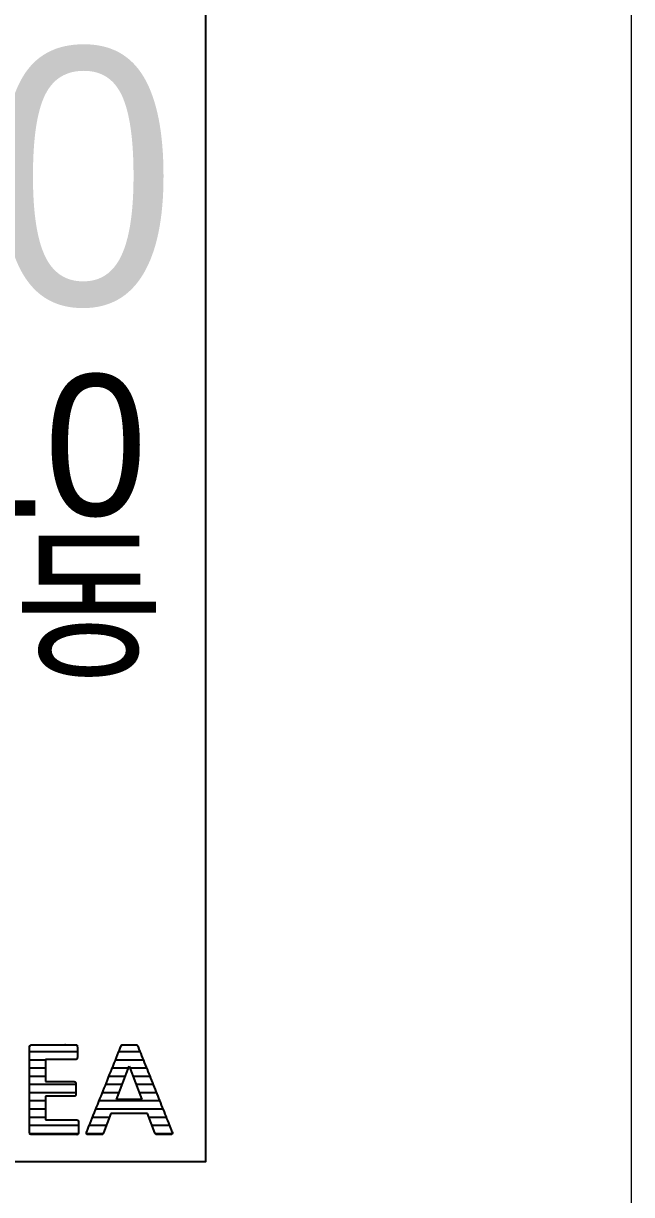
# Model space of a CAD drawing. Extents: x 7948 to 8542, y -4601 to -4181.
# Drawn here: x 8010.51 to 8019.8, y -4455.88 to -4438 of the extents above; entities that cross this region are included whole.
import ezdxf

# ---------------------------------------------------------------- set-up
doc = ezdxf.new("R2010")
doc.units = 0
doc.header["$LTSCALE"] = 7
doc.header["$MEASUREMENT"] = 0
doc.layers.get('0').update_dxf_attribs({"color": 2, "linetype": 'CONTINUOUS'})
doc.layers.add('DEF_LAYER_NOTE', color=18, linetype='CONTINUOUS')
doc.layers.add('기본값', color=18, linetype='CONTINUOUS')
pattern_1 = [(0, (7782.89281, -4612.94615), (0, 0.125), [])]

msp = doc.modelspace()

# ---------------------------------------------------------------- hatches: boundary and pattern name
at = {"layer": '기본값'}
h = msp.add_hatch(dxfattribs=at)
h.set_pattern_fill('해치1', color=2, style=0, pattern_type=2)
h.set_pattern_definition(pattern_1)
h.paths.add_polyline_path([(8010.66667, -4454.96542), (8010.65648, -4454.96525), (8010.65178, -4454.96504), (8010.64735, -4454.96475), (8010.64318, -4454.96438), (8010.63928, -4454.96392), (8010.63564, -4454.96338), (8010.63392, -4454.96308), (8010.63227, -4454.96275), (8010.63068, -4454.96241), (8010.62916, -4454.96205), (8010.62771, -4454.96166), (8010.62632, -4454.96125), (8010.625, -4454.96083), (8010.62374, -4454.96038), (8010.62256, -4454.95991), (8010.62199, -4454.95967), (8010.62143, -4454.95942), (8010.6209, -4454.95917), (8010.62038, -4454.95891), (8010.61987, -4454.95865), (8010.61938, -4454.95838), (8010.61891, -4454.95811), (8010.61846, -4454.95783), (8010.61802, -4454.95755), (8010.6176, -4454.95726), (8010.6172, -4454.95696), (8010.61681, -4454.95667), (8010.61644, -4454.95636), (8010.61608, -4454.95605), (8010.61575, -4454.95574), (8010.61542, -4454.95542), (8010.61527, -4454.95526), (8010.61512, -4454.95509), (8010.61497, -4454.95493), (8010.61483, -4454.95476), (8010.61455, -4454.95442), (8010.61428, -4454.95406), (8010.61401, -4454.95369), (8010.61375, -4454.9533), (8010.61349, -4454.95289), (8010.61323, -4454.95247), (8010.61298, -4454.95203), (8010.61273, -4454.95157), (8010.61249, -4454.9511), (8010.61225, -4454.95061), (8010.61201, -4454.9501), (8010.61178, -4454.94958), (8010.61134, -4454.94848), (8010.61091, -4454.94732), (8010.6105, -4454.94609), (8010.6101, -4454.9448), (8010.60973, -4454.94344), (8010.60937, -4454.94201), (8010.60903, -4454.94052), (8010.6087, -4454.93896), (8010.60811, -4454.93564), (8010.60758, -4454.93206), (8010.60713, -4454.92822), (8010.60674, -4454.92411), (8010.60643, -4454.91974), (8010.60601, -4454.9102), (8010.60587, -4454.8996), (8010.60587, -4453.65578), (8010.60599, -4453.646), (8010.60637, -4453.63718), (8010.60666, -4453.63312), (8010.607, -4453.6293), (8010.60742, -4453.62571), (8010.60789, -4453.62237), (8010.60843, -4453.61926), (8010.60872, -4453.61779), (8010.60903, -4453.61639), (8010.60935, -4453.61504), (8010.60969, -4453.61375), (8010.61004, -4453.61252), (8010.61042, -4453.61135), (8010.6108, -4453.61024), (8010.61121, -4453.60919), (8010.61141, -4453.60869), (8010.61162, -4453.6082), (8010.61184, -4453.60773), (8010.61206, -4453.60727), (8010.61228, -4453.60682), (8010.61251, -4453.60639), (8010.61274, -4453.60598), (8010.61297, -4453.60558), (8010.61321, -4453.60519), (8010.61346, -4453.60482), (8010.6137, -4453.60447), (8010.61395, -4453.60413), (8010.61408, -4453.60396), (8010.61421, -4453.6038), (8010.61435, -4453.60363), (8010.61449, -4453.60347), (8010.61464, -4453.60331), (8010.61478, -4453.60315), (8010.61509, -4453.60284), (8010.61542, -4453.60253), (8010.61576, -4453.60222), (8010.61612, -4453.60192), (8010.61649, -4453.60163), (8010.61688, -4453.60134), (8010.61729, -4453.60106), (8010.61771, -4453.60078), (8010.61815, -4453.60051), (8010.6186, -4453.60024), (8010.61907, -4453.59998), (8010.61956, -4453.59972), (8010.62006, -4453.59947), (8010.62058, -4453.59922), (8010.62111, -4453.59898), (8010.62167, -4453.59874), (8010.62223, -4453.59851), (8010.62342, -4453.59806), (8010.62466, -4453.59763), (8010.62597, -4453.59723), (8010.62735, -4453.59684), (8010.62879, -4453.59648), (8010.6303, -4453.59614), (8010.63187, -4453.59581), (8010.6335, -4453.59551), (8010.63696, -4453.59497), (8010.64068, -4453.59451), (8010.64466, -4453.59414), (8010.6489, -4453.59385), (8010.65339, -4453.59364), (8010.65815, -4453.59351), (8010.66316, -4453.59347), (8011.30011, -4453.59347), (8011.3038, -4453.59351), (8011.30728, -4453.59364), (8011.31055, -4453.59385), (8011.31361, -4453.59415), (8011.31506, -4453.59433), (8011.31646, -4453.59453), (8011.31781, -4453.59475), (8011.3191, -4453.59499), (8011.32035, -4453.59525), (8011.32154, -4453.59554), (8011.32267, -4453.59584), (8011.32376, -4453.59617), (8011.32479, -4453.59652), (8011.32529, -4453.5967), (8011.32577, -4453.59688), (8011.32625, -4453.59708), (8011.3267, -4453.59727), (8011.32715, -4453.59748), (8011.32758, -4453.59768), (8011.328, -4453.5979), (8011.3284, -4453.59812), (8011.3288, -4453.59834), (8011.32918, -4453.59857), (8011.32954, -4453.5988), (8011.3299, -4453.59904), (8011.33024, -4453.59929), (8011.33056, -4453.59954), (8011.33088, -4453.59979), (8011.33118, -4453.60005), (8011.33147, -4453.60032), (8011.33174, -4453.60059), (8011.332, -4453.60087), (8011.33213, -4453.60101), (8011.33225, -4453.60115), (8011.33237, -4453.60129), (8011.33249, -4453.60143), (8011.3326, -4453.60158), (8011.33271, -4453.60173), (8011.33282, -4453.60187), (8011.33292, -4453.60202), (8011.33302, -4453.60217), (8011.33312, -4453.60233), (8011.33321, -4453.60248), (8011.3333, -4453.60263), (8011.33339, -4453.60279), (8011.33347, -4453.60295), (8011.33355, -4453.60311), (8011.33363, -4453.60327), (8011.3337, -4453.60343), (8011.33377, -4453.60359), (8011.33384, -4453.60375), (8011.33391, -4453.60392), (8011.33397, -4453.60409), (8011.33402, -4453.60425), (8011.33424, -4453.60494), (8011.33446, -4453.60564), (8011.33486, -4453.60712), (8011.33524, -4453.60868), (8011.33559, -4453.61032), (8011.33591, -4453.61204), (8011.3362, -4453.61386), (8011.33647, -4453.61575), (8011.3367, -4453.61773), (8011.33709, -4453.62194), (8011.33737, -4453.62649), (8011.33754, -4453.63137), (8011.3376, -4453.6366), (8011.3376, -4453.77675), (8011.33751, -4453.78278), (8011.33726, -4453.78828), (8011.33708, -4453.79083), (8011.33685, -4453.79324), (8011.33658, -4453.79552), (8011.33626, -4453.79767), (8011.33591, -4453.79968), (8011.33572, -4453.80064), (8011.33552, -4453.80156), (8011.3353, -4453.80245), (8011.33508, -4453.80331), (8011.33484, -4453.80413), (8011.3346, -4453.80492), (8011.33434, -4453.80568), (8011.33408, -4453.8064), (8011.3338, -4453.80709), (8011.33352, -4453.80774), (8011.33322, -4453.80837), (8011.33307, -4453.80866), (8011.33291, -4453.80896), (8011.33276, -4453.80924), (8011.3326, -4453.80951), (8011.33243, -4453.80978), (8011.33227, -4453.81003), (8011.33218, -4453.81016), (8011.3321, -4453.81028), (8011.33201, -4453.81041), (8011.33191, -4453.81053), (8011.33172, -4453.81077), (8011.33152, -4453.81101), (8011.33131, -4453.81125), (8011.33108, -4453.81148), (8011.33085, -4453.8117), (8011.3306, -4453.81193), (8011.33035, -4453.81215), (8011.33008, -4453.81236), (8011.3298, -4453.81257), (8011.32951, -4453.81278), (8011.32922, -4453.81298), (8011.32891, -4453.81318), (8011.32859, -4453.81338), (8011.32826, -4453.81357), (8011.32792, -4453.81376), (8011.32757, -4453.81394), (8011.32721, -4453.81412), (8011.32684, -4453.8143), (8011.32646, -4453.81447), (8011.32607, -4453.81464), (8011.32525, -4453.81496), (8011.32439, -4453.81527), (8011.32349, -4453.81556), (8011.32255, -4453.81584), (8011.32157, -4453.8161), (8011.32054, -4453.81634), (8011.31947, -4453.81657), (8011.31836, -4453.81678), (8011.31721, -4453.81698), (8011.31602, -4453.81716), (8011.31478, -4453.81733), (8011.31218, -4453.81761), (8011.30942, -4453.81783), (8011.30648, -4453.81799), (8011.30338, -4453.81809), (8011.30011, -4453.81812), (8010.84919, -4453.81812), (8010.84919, -4454.15509), (8011.2768, -4454.15509), (8011.28029, -4454.15513), (8011.28359, -4454.15526), (8011.28671, -4454.15547), (8011.2882, -4454.1556), (8011.28963, -4454.15576), (8011.29103, -4454.15594), (8011.29237, -4454.15614), (8011.29367, -4454.15636), (8011.29492, -4454.1566), (8011.29612, -4454.15687), (8011.29727, -4454.15715), (8011.29838, -4454.15746), (8011.29944, -4454.15778), (8011.30045, -4454.15813), (8011.30094, -4454.15831), (8011.30142, -4454.1585), (8011.30188, -4454.15869), (8011.30234, -4454.15889), (8011.30278, -4454.15909), (8011.30321, -4454.1593), (8011.30362, -4454.15951), (8011.30403, -4454.15973), (8011.30442, -4454.15995), (8011.3048, -4454.16018), (8011.30517, -4454.16042), (8011.30553, -4454.16066), (8011.30588, -4454.1609), (8011.30621, -4454.16115), (8011.30654, -4454.16141), (8011.30685, -4454.16167), (8011.30715, -4454.16193), (8011.30743, -4454.1622), (8011.30771, -4454.16248), (8011.30797, -4454.16276), (8011.30822, -4454.16305), (8011.30846, -4454.16334), (8011.30869, -4454.16364), (8011.30891, -4454.16394), (8011.30911, -4454.16425), (8011.30921, -4454.16441), (8011.3093, -4454.16456), (8011.3094, -4454.16472), (8011.30948, -4454.16488), (8011.30957, -4454.16504), (8011.30965, -4454.16521), (8011.30973, -4454.16537), (8011.30981, -4454.16553), (8011.30988, -4454.1657), (8011.30995, -4454.16587), (8011.31023, -4454.16655), (8011.31049, -4454.16726), (8011.31075, -4454.16798), (8011.311, -4454.16873), (8011.31124, -4454.1695), (8011.31147, -4454.17029), (8011.3119, -4454.17193), (8011.3123, -4454.17366), (8011.31267, -4454.17547), (8011.313, -4454.17737), (8011.31329, -4454.17934), (8011.31355, -4454.18141), (8011.31378, -4454.18356), (8011.31397, -4454.18579), (8011.31413, -4454.1881), (8011.31434, -4454.19299), (8011.3144, -4454.19821), (8011.3144, -4454.33836), (8011.31431, -4454.3444), (8011.31418, -4454.34721), (8011.31401, -4454.34989), (8011.31379, -4454.35244), (8011.31352, -4454.35486), (8011.31321, -4454.35714), (8011.31284, -4454.35928), (8011.31264, -4454.36031), (8011.31242, -4454.3613), (8011.3122, -4454.36225), (8011.31196, -4454.36318), (8011.31171, -4454.36407), (8011.31144, -4454.36492), (8011.31117, -4454.36575), (8011.31088, -4454.36654), (8011.31058, -4454.36729), (8011.31027, -4454.36801), (8011.30994, -4454.3687), (8011.30978, -4454.36903), (8011.30961, -4454.36936), (8011.30943, -4454.36967), (8011.30926, -4454.36998), (8011.30908, -4454.37028), (8011.3089, -4454.37057), (8011.30871, -4454.37085), (8011.30852, -4454.37113), (8011.30833, -4454.37139), (8011.30814, -4454.37165), (8011.30794, -4454.3719), (8011.30773, -4454.37214), (8011.30751, -4454.37239), (8011.30728, -4454.37263), (8011.30704, -4454.37286), (8011.3068, -4454.37309), (8011.30654, -4454.37332), (8011.30628, -4454.37354), (8011.306, -4454.37376), (8011.30572, -4454.37398), (8011.30543, -4454.37419), (8011.30513, -4454.3744), (8011.30481, -4454.3746), (8011.30449, -4454.3748), (8011.30417, -4454.37499), (8011.30383, -4454.37518), (8011.30348, -4454.37537), (8011.30312, -4454.37556), (8011.30276, -4454.37574), (8011.30238, -4454.37591), (8011.30161, -4454.37625), (8011.30079, -4454.37657), (8011.29994, -4454.37688), (8011.29905, -4454.37717), (8011.29813, -4454.37745), (8011.29717, -4454.37771), (8011.29617, -4454.37796), (8011.29514, -4454.37819), (8011.29406, -4454.3784), (8011.29296, -4454.3786), (8011.29181, -4454.37878), (8011.29063, -4454.37894), (8011.28816, -4454.37923), (8011.28554, -4454.37945), (8011.28277, -4454.37961), (8011.27986, -4454.3797), (8011.2768, -4454.37973), (8010.84919, -4454.37973), (8010.84919, -4454.74077), (8011.31791, -4454.74077), (8011.32141, -4454.74081), (8011.32471, -4454.74091), (8011.32783, -4454.74109), (8011.33075, -4454.74133), (8011.33349, -4454.74165), (8011.33479, -4454.74183), (8011.33603, -4454.74203), (8011.33724, -4454.74225), (8011.33839, -4454.74249), (8011.3395, -4454.74274), (8011.34056, -4454.74301), (8011.34157, -4454.7433), (8011.34254, -4454.74361), (8011.34345, -4454.74393), (8011.34389, -4454.7441), (8011.34432, -4454.74427), (8011.34474, -4454.74445), (8011.34515, -4454.74463), (8011.34554, -4454.74482), (8011.34592, -4454.74501), (8011.34629, -4454.7452), (8011.34665, -4454.7454), (8011.347, -4454.74561), (8011.34733, -4454.74581), (8011.34765, -4454.74603), (8011.34797, -4454.74624), (8011.34826, -4454.74646), (8011.34855, -4454.74669), (8011.34883, -4454.74692), (8011.34909, -4454.74715), (8011.34934, -4454.74739), (8011.34958, -4454.74763), (8011.34981, -4454.74788), (8011.34992, -4454.74801), (8011.35003, -4454.74813), (8011.35013, -4454.74826), (8011.35023, -4454.74839), (8011.35033, -4454.74852), (8011.35042, -4454.74865), (8011.35051, -4454.74878), (8011.3506, -4454.74891), (8011.35069, -4454.74905), (8011.35077, -4454.74918), (8011.35085, -4454.74932), (8011.35093, -4454.74946), (8011.351, -4454.74959), (8011.35107, -4454.74973), (8011.35135, -4454.75031), (8011.35161, -4454.75091), (8011.35187, -4454.75154), (8011.35212, -4454.7522), (8011.35235, -4454.75289), (8011.35259, -4454.7536), (8011.35281, -4454.75435), (8011.35302, -4454.75512), (8011.35322, -4454.75592), (8011.35342, -4454.75675), (8011.35378, -4454.75849), (8011.35411, -4454.76035), (8011.35441, -4454.76232), (8011.35467, -4454.7644), (8011.3549, -4454.76659), (8011.35509, -4454.7689), (8011.35524, -4454.77132), (8011.35545, -4454.77651), (8011.35552, -4454.78214), (8011.35552, -4454.92229), (8011.35545, -4454.92791), (8011.35524, -4454.93311), (8011.35509, -4454.93556), (8011.3549, -4454.93789), (8011.35467, -4454.94013), (8011.35441, -4454.94226), (8011.35411, -4454.94428), (8011.35378, -4454.9462), (8011.35342, -4454.94801), (8011.35302, -4454.94972), (8011.35281, -4454.95054), (8011.35259, -4454.95133), (8011.35235, -4454.95209), (8011.35212, -4454.95283), (8011.35187, -4454.95354), (8011.35161, -4454.95422), (8011.35135, -4454.95488), (8011.35107, -4454.95551), (8011.351, -4454.95567), (8011.35093, -4454.95582), (8011.35085, -4454.95597), (8011.35077, -4454.95612), (8011.35069, -4454.95627), (8011.3506, -4454.95642), (8011.35051, -4454.95657), (8011.35042, -4454.95671), (8011.35033, -4454.95686), (8011.35023, -4454.957), (8011.35013, -4454.95714), (8011.35003, -4454.95728), (8011.34992, -4454.95742), (8011.34981, -4454.95756), (8011.34958, -4454.95783), (8011.34934, -4454.9581), (8011.34909, -4454.95837), (8011.34883, -4454.95863), (8011.34855, -4454.95888), (8011.34826, -4454.95913), (8011.34797, -4454.95937), (8011.34765, -4454.95961), (8011.34733, -4454.95985), (8011.347, -4454.96008), (8011.34665, -4454.9603), (8011.34629, -4454.96052), (8011.34592, -4454.96074), (8011.34554, -4454.96095), (8011.34515, -4454.96115), (8011.34474, -4454.96135), (8011.34432, -4454.96155), (8011.34389, -4454.96174), (8011.34345, -4454.96193), (8011.343, -4454.96211), (8011.34254, -4454.96228), (8011.34157, -4454.96262), (8011.34056, -4454.96294), (8011.3395, -4454.96324), (8011.33839, -4454.96352), (8011.33724, -4454.96378), (8011.33603, -4454.96402), (8011.33479, -4454.96425), (8011.33349, -4454.96445), (8011.33214, -4454.96463), (8011.33075, -4454.9648), (8011.32783, -4454.96507), (8011.32471, -4454.96526), (8011.32141, -4454.96538), (8011.31791, -4454.96542)], flags=0)
h = msp.add_hatch(dxfattribs=at)
h.set_pattern_fill('해치1', color=2, style=0, pattern_type=2)
h.set_pattern_definition(pattern_1)
h.paths.add_polyline_path([(8012.57039, -4454.96542), (8012.56561, -4454.96535), (8012.56111, -4454.96514), (8012.55896, -4454.96499), (8012.55688, -4454.9648), (8012.55487, -4454.96458), (8012.55293, -4454.96432), (8012.55107, -4454.96403), (8012.54927, -4454.9637), (8012.54754, -4454.96334), (8012.54588, -4454.96295), (8012.54428, -4454.96252), (8012.54276, -4454.96206), (8012.54203, -4454.96181), (8012.54131, -4454.96156), (8012.54061, -4454.9613), (8012.53993, -4454.96103), (8012.53959, -4454.96089), (8012.53926, -4454.96074), (8012.53892, -4454.96058), (8012.53859, -4454.96042), (8012.53826, -4454.96024), (8012.53792, -4454.96006), (8012.53759, -4454.95987), (8012.53726, -4454.95967), (8012.53693, -4454.95946), (8012.53661, -4454.95925), (8012.53628, -4454.95902), (8012.53595, -4454.95879), (8012.53563, -4454.95855), (8012.5353, -4454.95831), (8012.53466, -4454.95779), (8012.53401, -4454.95723), (8012.53337, -4454.95665), (8012.53274, -4454.95603), (8012.53211, -4454.95538), (8012.53148, -4454.95469), (8012.53085, -4454.95397), (8012.53023, -4454.95323), (8012.52962, -4454.95244), (8012.529, -4454.95163), (8012.52839, -4454.95078), (8012.52779, -4454.9499), (8012.52719, -4454.94898), (8012.52659, -4454.94804), (8012.52599, -4454.94706), (8012.52481, -4454.945), (8012.52365, -4454.94281), (8012.5225, -4454.94049), (8012.52137, -4454.93804), (8012.52025, -4454.93546), (8012.40755, -4454.64449), (8011.85107, -4454.64449), (8011.73837, -4454.93546), (8011.73726, -4454.93804), (8011.73613, -4454.94049), (8011.735, -4454.94281), (8011.73386, -4454.945), (8011.73272, -4454.94706), (8011.73157, -4454.94898), (8011.73099, -4454.9499), (8011.73041, -4454.95078), (8011.72982, -4454.95163), (8011.72924, -4454.95244), (8011.72865, -4454.95323), (8011.72806, -4454.95397), (8011.72747, -4454.95469), (8011.72688, -4454.95538), (8011.72629, -4454.95603), (8011.72569, -4454.95665), (8011.72509, -4454.95723), (8011.72449, -4454.95779), (8011.72389, -4454.95831), (8011.72329, -4454.95879), (8011.72299, -4454.95902), (8011.72268, -4454.95925), (8011.72238, -4454.95946), (8011.72208, -4454.95967), (8011.72177, -4454.95987), (8011.72147, -4454.96006), (8011.72116, -4454.96024), (8011.72086, -4454.96042), (8011.72055, -4454.96058), (8011.72025, -4454.96074), (8011.71994, -4454.96089), (8011.71963, -4454.96103), (8011.71901, -4454.9613), (8011.71836, -4454.96156), (8011.7177, -4454.96181), (8011.71702, -4454.96206), (8011.71632, -4454.96229), (8011.7156, -4454.96252), (8011.7141, -4454.96295), (8011.71252, -4454.96334), (8011.71087, -4454.9637), (8011.70914, -4454.96403), (8011.70733, -4454.96432), (8011.70545, -4454.96458), (8011.70349, -4454.9648), (8011.70145, -4454.96499), (8011.69934, -4454.96514), (8011.69488, -4454.96535), (8011.69011, -4454.96542), (8011.51661, -4454.96542), (8011.5131, -4454.96538), (8011.50974, -4454.96526), (8011.50654, -4454.96507), (8011.50349, -4454.96481), (8011.5006, -4454.96446), (8011.49921, -4454.96426), (8011.49786, -4454.96404), (8011.49654, -4454.9638), (8011.49527, -4454.96355), (8011.49404, -4454.96327), (8011.49284, -4454.96297), (8011.49168, -4454.96266), (8011.49056, -4454.96232), (8011.48948, -4454.96197), (8011.48844, -4454.9616), (8011.48744, -4454.96121), (8011.48647, -4454.9608), (8011.48554, -4454.96037), (8011.48466, -4454.95992), (8011.48423, -4454.95969), (8011.48381, -4454.95945), (8011.4834, -4454.95921), (8011.483, -4454.95896), (8011.4826, -4454.95871), (8011.48222, -4454.95846), (8011.48185, -4454.9582), (8011.48149, -4454.95793), (8011.48114, -4454.95766), (8011.48079, -4454.95739), (8011.48046, -4454.95711), (8011.48014, -4454.95682), (8011.47982, -4454.95653), (8011.47952, -4454.95624), (8011.47923, -4454.95594), (8011.47894, -4454.95564), (8011.47867, -4454.95533), (8011.4784, -4454.95501), (8011.47814, -4454.95469), (8011.4779, -4454.95436), (8011.47766, -4454.95402), (8011.47743, -4454.95367), (8011.47722, -4454.95332), (8011.47701, -4454.95296), (8011.47681, -4454.95259), (8011.47662, -4454.95221), (8011.47644, -4454.95183), (8011.47627, -4454.95144), (8011.47611, -4454.95104), (8011.47596, -4454.95064), (8011.47582, -4454.95022), (8011.47569, -4454.9498), (8011.47557, -4454.94937), (8011.47546, -4454.94894), (8011.47536, -4454.9485), (8011.47527, -4454.94805), (8011.47518, -4454.94759), (8011.47511, -4454.94712), (8011.47505, -4454.94665), (8011.47499, -4454.94617), (8011.47495, -4454.94569), (8011.47492, -4454.94519), (8011.47489, -4454.94469), (8011.47488, -4454.94418), (8011.47487, -4454.94366), (8011.47488, -4454.94314), (8011.47489, -4454.94261), (8011.47491, -4454.94207), (8011.47499, -4454.94097), (8011.4751, -4454.93984), (8011.47526, -4454.93868), (8011.47545, -4454.93749), (8011.47568, -4454.93627), (8011.47595, -4454.93502), (8011.47626, -4454.93375), (8011.4766, -4454.93244), (8011.47699, -4454.9311), (8011.47741, -4454.92974), (8011.47787, -4454.92834), (8011.47837, -4454.92691), (8011.47949, -4454.92397), (8011.48076, -4454.92091), (8012.00138, -4453.62381), (8012.00218, -4453.62194), (8012.00302, -4453.62014), (8012.00389, -4453.61839), (8012.00479, -4453.6167), (8012.00574, -4453.61507), (8012.00671, -4453.6135), (8012.00772, -4453.61199), (8012.00824, -4453.61126), (8012.00877, -4453.61054), (8012.0093, -4453.60983), (8012.00985, -4453.60914), (8012.0104, -4453.60847), (8012.01097, -4453.60781), (8012.01154, -4453.60717), (8012.01212, -4453.60654), (8012.01271, -4453.60592), (8012.0133, -4453.60532), (8012.01391, -4453.60474), (8012.01452, -4453.60417), (8012.01515, -4453.60361), (8012.01578, -4453.60307), (8012.01642, -4453.60255), (8012.01707, -4453.60203), (8012.01773, -4453.60154), (8012.0184, -4453.60106), (8012.01907, -4453.60059), (8012.01976, -4453.60014), (8012.02045, -4453.5997), (8012.02116, -4453.59928), (8012.02187, -4453.59887), (8012.02259, -4453.59848), (8012.02332, -4453.5981), (8012.02405, -4453.59774), (8012.0248, -4453.59739), (8012.02555, -4453.59706), (8012.02632, -4453.59674), (8012.02709, -4453.59644), (8012.02787, -4453.59615), (8012.02866, -4453.59587), (8012.02946, -4453.59561), (8012.03027, -4453.59537), (8012.03108, -4453.59514), (8012.03191, -4453.59492), (8012.03274, -4453.59472), (8012.03359, -4453.59454), (8012.03444, -4453.59437), (8012.0353, -4453.59421), (8012.03617, -4453.59407), (8012.03704, -4453.59395), (8012.03793, -4453.59384), (8012.03882, -4453.59374), (8012.04064, -4453.59359), (8012.04249, -4453.5935), (8012.04438, -4453.59347), (8012.21788, -4453.59347), (8012.22073, -4453.5935), (8012.22345, -4453.59357), (8012.22605, -4453.59369), (8012.22853, -4453.59386), (8012.23087, -4453.59408), (8012.23309, -4453.59435), (8012.23518, -4453.59466), (8012.23618, -4453.59484), (8012.23715, -4453.59502), (8012.23809, -4453.59522), (8012.23899, -4453.59544), (8012.23987, -4453.59566), (8012.24071, -4453.5959), (8012.24152, -4453.59615), (8012.24229, -4453.59641), (8012.24304, -4453.59668), (8012.24376, -4453.59696), (8012.24444, -4453.59726), (8012.24509, -4453.59757), (8012.24541, -4453.59773), (8012.24571, -4453.59789), (8012.24601, -4453.59806), (8012.2463, -4453.59822), (8012.24658, -4453.59839), (8012.24686, -4453.59857), (8012.24712, -4453.59875), (8012.24738, -4453.59893), (8012.24763, -4453.59911), (8012.24788, -4453.5993), (8012.24811, -4453.59949), (8012.24834, -4453.59968), (8012.24879, -4453.60008), (8012.24924, -4453.60051), (8012.2497, -4453.60096), (8012.25015, -4453.60144), (8012.25062, -4453.60195), (8012.25108, -4453.60248), (8012.25155, -4453.60304), (8012.25202, -4453.60362), (8012.25298, -4453.60487), (8012.25395, -4453.60623), (8012.25493, -4453.60769), (8012.25592, -4453.60925), (8012.25693, -4453.61092), (8012.25796, -4453.6127), (8012.26005, -4453.61657), (8012.26219, -4453.62086), (8012.26439, -4453.62556), (8012.7815, -4454.92091), (8012.78276, -4454.92418), (8012.78387, -4454.92731), (8012.78484, -4454.9303), (8012.78566, -4454.93315), (8012.78601, -4454.93453), (8012.78633, -4454.93586), (8012.78662, -4454.93717), (8012.78686, -4454.93844), (8012.78707, -4454.93967), (8012.78725, -4454.94087), (8012.78738, -4454.94204), (8012.78748, -4454.94317), (8012.78755, -4454.94426), (8012.78758, -4454.94532), (8012.78758, -4454.94584), (8012.78757, -4454.94635), (8012.78755, -4454.94685), (8012.78752, -4454.94734), (8012.78748, -4454.94782), (8012.78744, -4454.94829), (8012.78738, -4454.94876), (8012.78732, -4454.94922), (8012.78725, -4454.94966), (8012.78717, -4454.9501), (8012.78707, -4454.95053), (8012.78697, -4454.95095), (8012.78687, -4454.95137), (8012.78675, -4454.95177), (8012.78662, -4454.95217), (8012.78648, -4454.95255), (8012.78634, -4454.95293), (8012.78618, -4454.9533), (8012.78602, -4454.95366), (8012.78584, -4454.95401), (8012.78566, -4454.95436), (8012.78547, -4454.95469), (8012.78527, -4454.95502), (8012.78506, -4454.95533), (8012.78484, -4454.95564), (8012.78461, -4454.95594), (8012.78438, -4454.95623), (8012.78413, -4454.95652), (8012.78387, -4454.95679), (8012.78361, -4454.95706), (8012.78333, -4454.95733), (8012.78304, -4454.95759), (8012.78274, -4454.95785), (8012.78243, -4454.95811), (8012.78211, -4454.95836), (8012.78177, -4454.9586), (8012.78143, -4454.95884), (8012.78108, -4454.95908), (8012.78071, -4454.95931), (8012.78033, -4454.95954), (8012.77995, -4454.95977), (8012.77955, -4454.95998), (8012.77914, -4454.9602), (8012.77872, -4454.96041), (8012.77828, -4454.96062), (8012.77784, -4454.96082), (8012.77692, -4454.96121), (8012.77596, -4454.96158), (8012.77496, -4454.96194), (8012.77391, -4454.96228), (8012.77282, -4454.9626), (8012.77168, -4454.96291), (8012.7705, -4454.96319), (8012.76927, -4454.96346), (8012.768, -4454.96371), (8012.76669, -4454.96395), (8012.76534, -4454.96417), (8012.76249, -4454.96455), (8012.75947, -4454.96486), (8012.75628, -4454.9651), (8012.75291, -4454.96528), (8012.74936, -4454.96538), (8012.74564, -4454.96542)], flags=0)
h.paths.add_polyline_path([(8012.32343, -4454.42787), (8012.13025, -4453.91903), (8011.93519, -4454.42787)], flags=0)

# ---------------------------------------------------------------- linework, layer by layer
at = {"color": 7, "linetype": 'Continuous', "lineweight": 20}
msp.add_line((8019.79665, -4457.67932), (8019.79665, -4429.82953), dxfattribs=at)
at = {"layer": '기본값', "color": 2}
for p, q in [((8010.84919, -4453.81812), (8010.84919, -4454.15509)), ((8011.93519, -4454.42787), (8012.13025, -4453.91903)), ((8012.13025, -4453.91903), (8012.32343, -4454.42787)), ((8010.84919, -4454.37973), (8010.84919, -4454.74077)), ((8012.32343, -4454.42787), (8011.93519, -4454.42787)), ((8011.85107, -4454.64449), (8011.73837, -4454.93546)), ((8012.40755, -4454.64449), (8011.85107, -4454.64449)), ((8012.52025, -4454.93546), (8012.40755, -4454.64449))]:
    msp.add_line(p, q, dxfattribs=at)
msp.add_lwpolyline([(7998.29693, -4455.37478), (8013.29693, -4455.37478), (8013.29693, -4436.87478), (7998.29693, -4436.87478), (7998.29693, -4455.37478)], dxfattribs=at)
for points, knots in [([(8010.66667, -4454.96542), (8010.62379, -4454.96542), (8010.61483, -4454.95476), (8010.60587, -4454.94411), (8010.60587, -4454.8996), (8010.60587, -4454.27769), (8010.60587, -4453.65578), (8010.60587, -4453.61478), (8010.61395, -4453.60413), (8010.62204, -4453.59347), (8010.66316, -4453.59347), (8010.98164, -4453.59347), (8011.30011, -4453.59347), (8011.33045, -4453.59347), (8011.33402, -4453.60425), (8011.3376, -4453.61503), (8011.3376, -4453.6366), (8011.3376, -4453.70667), (8011.3376, -4453.77675), (8011.3376, -4453.80195), (8011.33227, -4453.81003), (8011.32694, -4453.81812), (8011.30011, -4453.81812), (8011.07465, -4453.81812), (8010.84919, -4453.81812)], [0, 0, 0, 1, 1, 2, 2, 3, 3, 4, 4, 5, 5, 6, 6, 7, 7, 8, 8, 9, 9, 10, 10, 11, 11, 12, 12, 12]), ([(8011.48076, -4454.92091), (8011.74107, -4454.27236), (8012.00138, -4453.62381), (8012.01392, -4453.59347), (8012.04438, -4453.59347), (8012.13113, -4453.59347), (8012.21788, -4453.59347), (8012.24119, -4453.59347), (8012.24834, -4453.59968), (8012.25549, -4453.60588), (8012.26439, -4453.62556)], [29, 29, 29, 30, 30, 31, 31, 32, 32, 33, 33, 34, 34, 34]), ([(8012.26439, -4453.62556), (8012.52294, -4454.27324), (8012.7815, -4454.92091), (8012.79215, -4454.94762), (8012.78413, -4454.95652), (8012.77611, -4454.96542), (8012.74564, -4454.96542), (8012.65802, -4454.96542), (8012.57039, -4454.96542)], [34, 34, 34, 35, 35, 36, 36, 37, 37, 38, 38, 38]), ([(8010.84919, -4454.15509), (8011.06299, -4454.15509), (8011.2768, -4454.15509), (8011.3055, -4454.15509), (8011.30995, -4454.16587), (8011.3144, -4454.17665), (8011.3144, -4454.19821), (8011.3144, -4454.26829), (8011.3144, -4454.33836), (8011.3144, -4454.36356), (8011.30814, -4454.37165), (8011.30187, -4454.37973), (8011.2768, -4454.37973), (8011.06299, -4454.37973), (8010.84919, -4454.37973)], [13, 13, 13, 14, 14, 15, 15, 16, 16, 17, 17, 18, 18, 19, 19, 20, 20, 20]), ([(8010.84919, -4454.74077), (8011.08355, -4454.74077), (8011.31791, -4454.74077), (8011.34662, -4454.74077), (8011.35107, -4454.74973), (8011.35552, -4454.7587), (8011.35552, -4454.78214), (8011.35552, -4454.85222), (8011.35552, -4454.92229), (8011.35552, -4454.94561), (8011.35107, -4454.95551), (8011.34662, -4454.96542), (8011.31791, -4454.96542), (8010.99229, -4454.96542), (8010.66667, -4454.96542)], [21, 21, 21, 22, 22, 23, 23, 24, 24, 25, 25, 26, 26, 27, 27, 28, 28, 28]), ([(8011.73837, -4454.93546), (8011.72947, -4454.95664), (8011.71963, -4454.96103), (8011.70979, -4454.96542), (8011.69011, -4454.96542), (8011.60336, -4454.96542), (8011.51661, -4454.96542), (8011.4879, -4454.96542), (8011.47894, -4454.95564), (8011.46998, -4454.94586), (8011.48076, -4454.92091)], [24, 24, 24, 25, 25, 26, 26, 27, 27, 28, 28, 29, 29, 29]), ([(8012.57039, -4454.96542), (8012.55071, -4454.96542), (8012.53993, -4454.96103), (8012.52915, -4454.95664), (8012.52025, -4454.93546)], [19, 19, 19, 20, 20, 21, 21, 21])]:
    msp.add_open_spline(points, degree=2, knots=knots, dxfattribs=at)

# ---------------------------------------------------------------- texts
at = {"layer": 'DEF_LAYER_NOTE', "color": 2, "linetype": 'Continuous', "attachment_point": 7, "line_spacing_factor": 0.963855}
for s, insert, char_height, width in [('{\\fGulim|b0|i0|c0|p50;FL\\fGulim|b0|i0|c129|p50;8\\fGulim|b0|i0|c0|p50;00}', (7998.33473, -4442.34751), 3.9140483, 17.91585), ('{\\fGulim|b0|i0|c0|p50;2020.\\fGulim|b0|i0|c129|p50;10}', (8002.21119, -4445.54486), 2.1550149, 12.5746229), ('\\fGulim;홍길동', (8005.75786, -4447.97753), 1.8357534, 8.6677841)]:
    msp.add_mtext(s, dxfattribs=dict(at, insert=insert, char_height=char_height, width=width))

doc.saveas('drawing.dxf')
